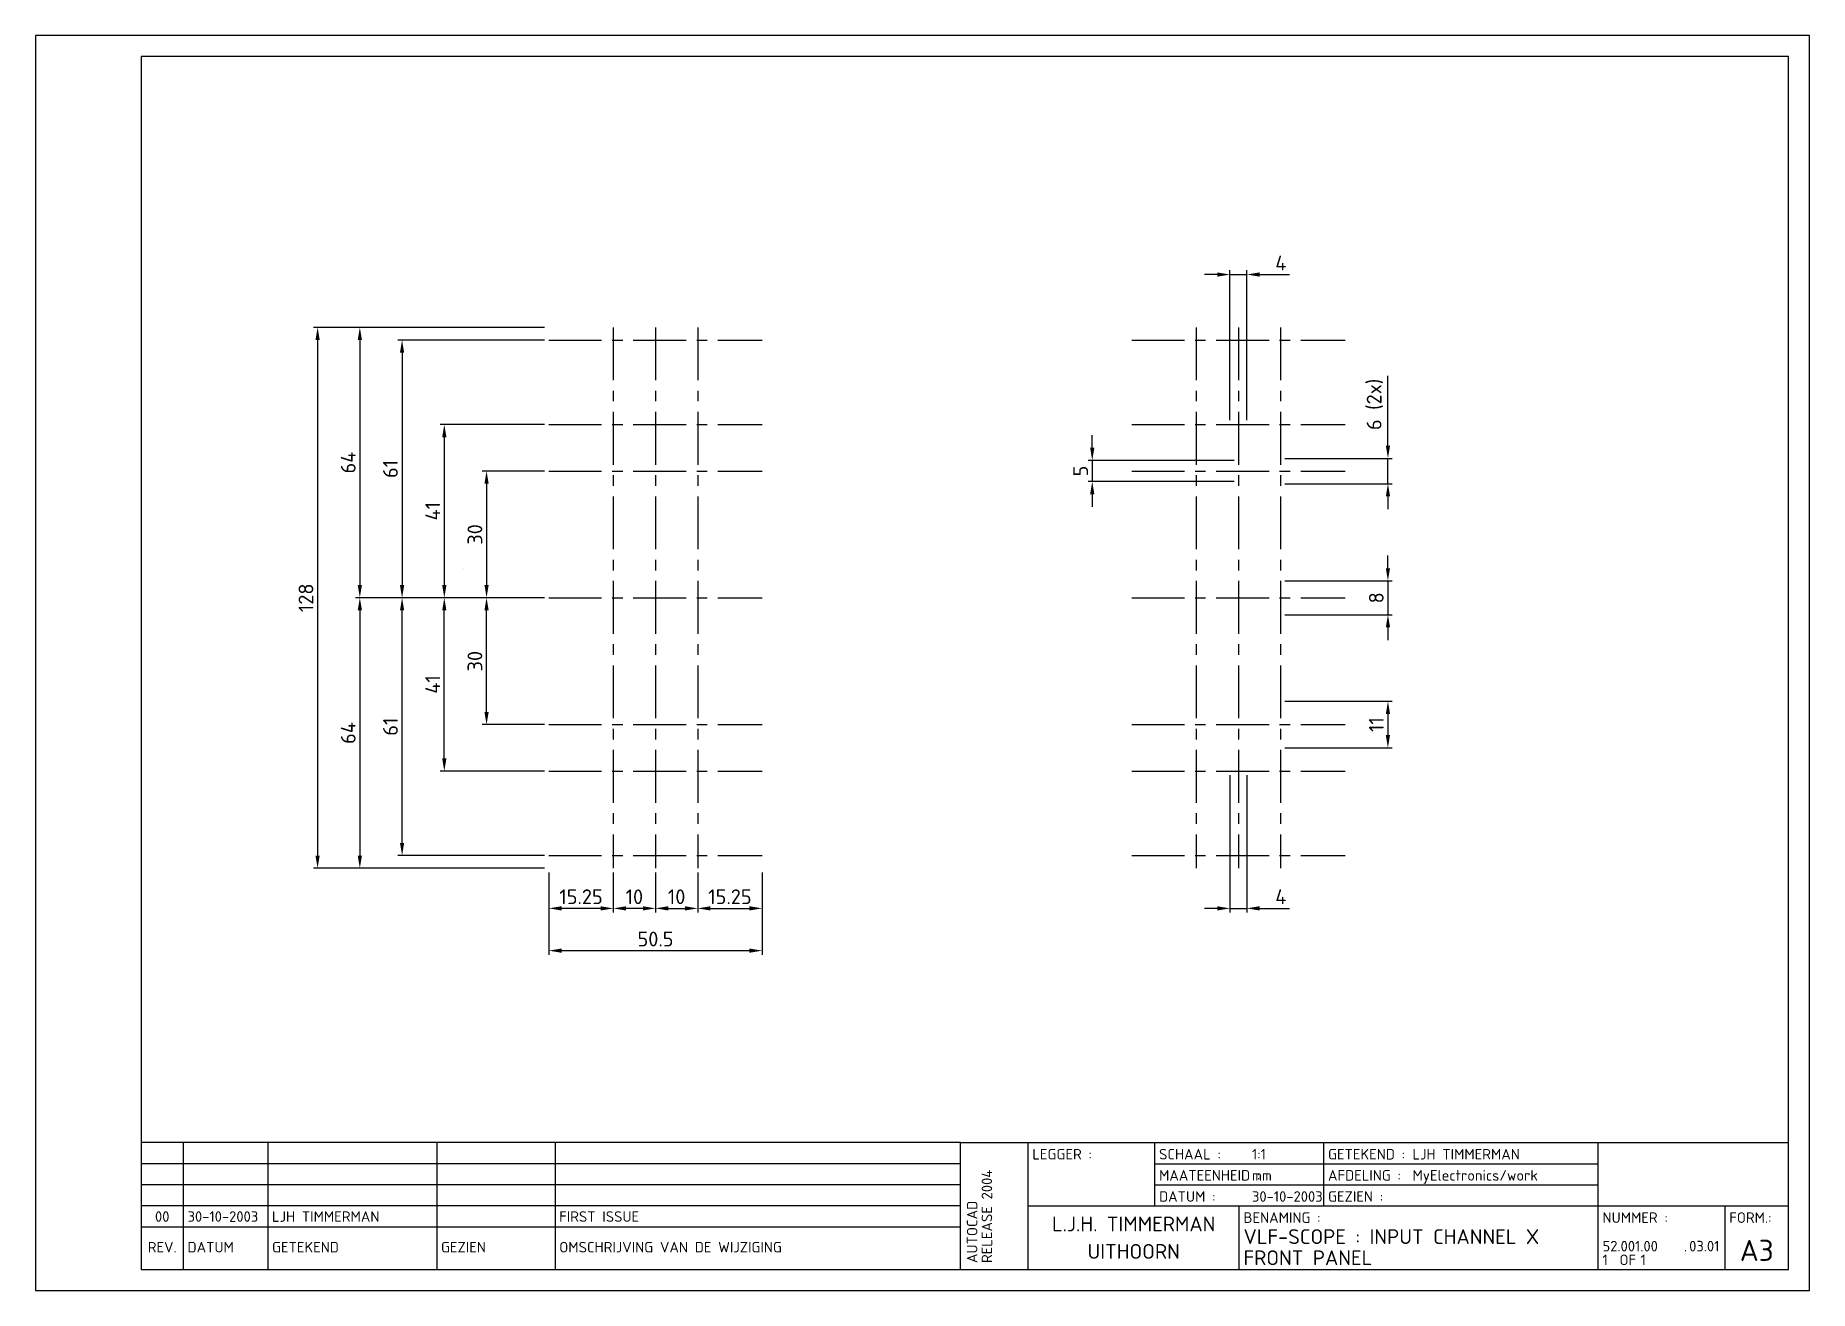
# Paper-space layout 'Layout1' of a CAD drawing. Extents: x 0 to 420, y 0 to 297.
# The model-space entities are those that its viewports show. They can reach past a viewport. Long polylines and large blocks are cut down to what shows.
import ezdxf
from ezdxf.enums import TextEntityAlignment as Align

# ---------------------------------------------------------------- set-up
doc = ezdxf.new("R2010")
doc.units = 0
doc.header["$LTSCALE"] = 10
doc.header["$MEASUREMENT"] = 0
doc.header["$PDMODE"] = 98
doc.header["$PDSIZE"] = -3
doc.linetypes.add('CENTER', pattern=[2, 1.25, -0.25, 0.25, -0.25])
doc.layers.get('0').update_dxf_attribs({"linetype": 'CONTINUOUS'})
doc.layers.get('DEFPOINTS').update_dxf_attribs({"linetype": 'CONTINUOUS'})
for name, color, linetype in [('DIMENSIONS', 1, 'CONTINUOUS'), ('GENERAL', 7, 'CONTINUOUS'), ('TITLEBLOCK', 7, 'CONTINUOUS')]:
    doc.layers.add(name, color=color, linetype=linetype)
doc.styles.add('ISO', font='isocpeur.ttf')
doc.dimstyles.get("Standard").update_dxf_attribs({"dimtxt": 3.5, "dimasz": 3, "dimexe": 1, "dimexo": 1, "dimgap": 1, "dimtad": 1, "dimdec": 3, "dimdsep": 46, "dimtxsty": 'ISO', "dimcen": 1, "dimclrt": 2, "dimadec": 0, "dimazin": 0, "dimtfac": 1, "dimtdec": 3, "dimtmove": 0, "dimatfit": 3, "dimfxl": 0, "dimtolj": 1, "dimarcsym": 0})

# ---------------------------------------------------------------- blocks, each defined once
blk = doc.blocks.new('A3')
at = {"layer": 'TITLEBLOCK', "color": 3}
for p, q in [((219, 35), (25, 35)), ((219, 35), (415, 35)), ((219, 5), (219, 35)), ((235, 5), (235, 35)), ((265, 20), (265, 35)), ((305, 20), (305, 35)), ((370, 5), (370, 35)), ((265, 30), (370, 30)), ((265, 25), (370, 25)), ((235, 20), (415, 20)), ((285, 5), (285, 20)), ((400, 5), (400, 20)), ((219, 15), (25, 15))]:
    blk.add_line(p, q, dxfattribs=at)
at = {"layer": 'TITLEBLOCK'}
for p, q in [((35, 35), (35, 5)), ((55, 35), (55, 5)), ((95, 35), (95, 5)), ((123, 35), (123, 5)), ((219, 30), (25, 30)), ((219, 25), (25, 25)), ((219, 20), (25, 20))]:
    blk.add_line(p, q, dxfattribs=at)
at = {"layer": 'TITLEBLOCK', "color": 1}
blk.add_lwpolyline([(0, 0), (420, 0), (420, 297), (0, 297)], close=True, dxfattribs=at)
at = {"layer": 'TITLEBLOCK', "color": 4}
blk.add_lwpolyline([(25, 5), (415, 5), (415, 292), (25, 292), (25, 5)], dxfattribs=at)
at = {"layer": 'TITLEBLOCK', "style": 'ISO'}
for s, p in [('LEGGER :', (236, 31)), ('SCHAAL :', (266, 31)), ('GETEKEND :', (306, 31)), ('MAATEENHEID :', (266, 26)), ('AFDELING :', (306, 26)), ('DATUM :', (266, 21)), ('GEZIEN :', (306, 21)), ('BENAMING :', (286, 16)), ('NUMMER :', (371, 16)), ('FORM.:', (401, 16)), ('DATUM', (36, 9)), ('GETEKEND', (56, 9)), ('GEZIEN', (96, 9)), ('OMSCHRIJVING VAN DE WIJZIGING', (124, 9)), ('OF', (375, 6)), ('.', (390.25, 9.25))]:
    blk.add_text(s, height=2.5, dxfattribs=at).set_placement(p)
blk.add_text('REV.', height=2.5, dxfattribs=at).set_placement((30, 9), align=Align.CENTER)
for tag, p in [('REV4', (30, 31.25)), ('REV3', (30, 26.25)), ('REV2', (30, 21.25)), ('REV1', (30, 16.25))]:
    blk.add_attdef(tag, text='', height=2.5, dxfattribs=at).set_placement(p, align=Align.CENTER)
for tag, p in [('DATUM4', (36, 31.25)), ('GET4', (56, 31.25)), ('GEZ4', (96, 31.25)), ('OMSCHR4', (124, 31.25)), ('DATUM3', (36, 26.25)), ('GET3', (56, 26.25)), ('GEZ3', (96, 26.25)), ('OMSCHR3', (124, 26.25)), ('DATUM2', (36, 21.25)), ('GET2', (56, 21.25)), ('GEZ2', (96, 21.25)), ('OMSCHR2', (124, 21.25)), ('DATUM1', (36, 16.25)), ('GET1', (56, 16.25)), ('GEZ1', (96, 16.25)), ('OMSCHR1', (124, 16.25))]:
    blk.add_attdef(tag, p, '', height=2.5, dxfattribs=at)
at = {"layer": 'TITLEBLOCK', "color": 2, "style": 'ISO'}
for tag, p, height in [('S', (288, 31), 2.5), ('GET', (326, 31), 2.5), ('OPM1', (371, 31), 2.5), ('ME', (288, 26), 2.5), ('AFD', (326, 26), 2.5), ('OPM2', (371, 26), 2.5), ('LDATUM', (245.5, 21), 2.5), ('DATUM', (288, 21), 2.5), ('GEZ', (326, 21), 2.5), ('OPM3', (371, 21), 2.5), ('BEN1', (286, 11), 3.5), ('CAT', (371, 12.5), 2.5), ('INST', (378, 12.5), 2.5), ('BEN2', (286, 6), 3.5), ('PARTNO', (371, 9.25), 2.5), ('B', (371, 6), 2.5), ('NOBLZ', (380, 6), 2.5), ('TEK', (391.5, 9.25), 2.5)]:
    blk.add_attdef(tag, p, '', height=height, dxfattribs=at)
at = {"layer": 'TITLEBLOCK', "color": 3, "style": 'ISO'}
blk.add_attdef('L', (236, 21), '', height=5, dxfattribs=at)
at = {"layer": 'TITLEBLOCK', "color": 2, "style": 'ISO'}
for tag, p in [('DOSNAAM', (230, 6.5)), ('SYSTEEM', (223, 6.5)), ('FLOPPY', (233.5, 6.5)), ('REL', (226.5, 6.5))]:
    blk.add_attdef(tag, p, '', height=2.5, rotation=90, dxfattribs=at)
for tag, p in [('NAAM', (260, 14)), ('PLAATS', (260, 7.5))]:
    blk.add_attdef(tag, text='', height=3.5, dxfattribs=at).set_placement(p, align=Align.CENTER)
at = {"layer": 'TITLEBLOCK', "color": 3, "style": 'ISO'}
blk.add_attdef('F', text='', height=5, dxfattribs=at).set_placement((407.5, 7), align=Align.CENTER)
blk = doc.blocks.new('*D1')
at = {"layer": 'DEFPOINTS', "color": 0}
for p in [(121.54, 227.93), (76.79, 163.93), (121.54, 163.93)]:
    blk.add_point(p, dxfattribs=at)
at = {"layer": 'DIMENSIONS', "color": 0, "lineweight": -2}
for p, q in [((120.54, 227.93), (75.79, 227.93)), ((76.79, 224.93), (76.79, 166.93)), ((120.54, 163.93), (75.79, 163.93))]:
    blk.add_line(p, q, dxfattribs=at)
at = {"layer": 'DIMENSIONS', "color": 0}
for points in [[(76.29, 224.93), (77.29, 224.93), (76.79, 227.93)], [(76.29, 166.93), (77.29, 166.93), (76.79, 163.93)]]:
    blk.add_solid(points, dxfattribs=at)
at = {"layer": 'DIMENSIONS', "color": 2, "insert": (74.04, 195.93), "char_height": 3.5, "attachment_point": 5, "rotation": 90, "style": 'ISO'}
blk.add_mtext('\\A1;64', dxfattribs=at)
blk = doc.blocks.new('*D2')
at = {"layer": 'DEFPOINTS', "color": 0}
for p in [(121.54, 227.93), (66.79, 99.93), (121.54, 99.93)]:
    blk.add_point(p, dxfattribs=at)
at = {"layer": 'DIMENSIONS', "color": 0, "lineweight": -2}
for p, q in [((120.54, 227.93), (65.79, 227.93)), ((66.79, 224.93), (66.79, 102.93)), ((120.54, 99.93), (65.79, 99.93))]:
    blk.add_line(p, q, dxfattribs=at)
at = {"layer": 'DIMENSIONS', "color": 0}
for points in [[(66.29, 224.93), (67.29, 224.93), (66.79, 227.93)], [(66.29, 102.93), (67.29, 102.93), (66.79, 99.93)]]:
    blk.add_solid(points, dxfattribs=at)
at = {"layer": 'DIMENSIONS', "color": 2, "insert": (64.04, 163.93), "char_height": 3.5, "attachment_point": 5, "rotation": 90, "style": 'ISO'}
blk.add_mtext('\\A1;128', dxfattribs=at)
blk = doc.blocks.new('*D3')
at = {"layer": 'DEFPOINTS', "color": 0}
for p in [(121.54, 163.93), (76.79, 99.93), (121.54, 99.93)]:
    blk.add_point(p, dxfattribs=at)
at = {"layer": 'DIMENSIONS', "color": 0, "lineweight": -2}
for p, q in [((120.54, 163.93), (75.79, 163.93)), ((76.79, 160.93), (76.79, 102.93)), ((120.54, 99.93), (75.79, 99.93))]:
    blk.add_line(p, q, dxfattribs=at)
at = {"layer": 'DIMENSIONS', "color": 0}
for points in [[(76.29, 160.93), (77.29, 160.93), (76.79, 163.93)], [(76.29, 102.93), (77.29, 102.93), (76.79, 99.93)]]:
    blk.add_solid(points, dxfattribs=at)
at = {"layer": 'DIMENSIONS', "color": 2, "insert": (74.04, 131.93), "char_height": 3.5, "attachment_point": 5, "rotation": 90, "style": 'ISO'}
blk.add_mtext('\\A1;64', dxfattribs=at)
blk = doc.blocks.new('*D4')
at = {"layer": 'DEFPOINTS', "color": 0}
for p in [(121.54, 224.93), (86.79, 163.93), (121.54, 163.93)]:
    blk.add_point(p, dxfattribs=at)
at = {"layer": 'DIMENSIONS', "color": 0, "lineweight": -2}
for p, q in [((120.54, 224.93), (85.79, 224.93)), ((86.79, 221.93), (86.79, 166.93)), ((120.54, 163.93), (85.79, 163.93))]:
    blk.add_line(p, q, dxfattribs=at)
at = {"layer": 'DIMENSIONS', "color": 0}
for points in [[(86.29, 221.93), (87.29, 221.93), (86.79, 224.93)], [(86.29, 166.93), (87.29, 166.93), (86.79, 163.93)]]:
    blk.add_solid(points, dxfattribs=at)
at = {"layer": 'DIMENSIONS', "color": 2, "insert": (84.04, 194.43), "char_height": 3.5, "attachment_point": 5, "rotation": 90, "style": 'ISO'}
blk.add_mtext('\\A1;61', dxfattribs=at)
blk = doc.blocks.new('*D5')
at = {"layer": 'DEFPOINTS', "color": 0}
for p in [(121.54, 204.93), (96.79, 163.93), (121.54, 163.93)]:
    blk.add_point(p, dxfattribs=at)
at = {"layer": 'DIMENSIONS', "color": 0, "lineweight": -2}
for p, q in [((120.54, 204.93), (95.79, 204.93)), ((96.79, 201.93), (96.79, 166.93)), ((120.54, 163.93), (95.79, 163.93))]:
    blk.add_line(p, q, dxfattribs=at)
at = {"layer": 'DIMENSIONS', "color": 0}
for points in [[(96.29, 201.93), (97.29, 201.93), (96.79, 204.93)], [(96.29, 166.93), (97.29, 166.93), (96.79, 163.93)]]:
    blk.add_solid(points, dxfattribs=at)
at = {"layer": 'DIMENSIONS', "color": 2, "insert": (94.04, 184.43), "char_height": 3.5, "attachment_point": 5, "rotation": 90, "style": 'ISO'}
blk.add_mtext('\\A1;41', dxfattribs=at)
blk = doc.blocks.new('*D6')
at = {"layer": 'DEFPOINTS', "color": 0}
for p in [(121.54, 193.93), (106.79, 163.93), (121.54, 163.93)]:
    blk.add_point(p, dxfattribs=at)
at = {"layer": 'DIMENSIONS', "color": 0, "lineweight": -2}
for p, q in [((120.54, 193.93), (105.79, 193.93)), ((106.79, 190.93), (106.79, 166.93)), ((120.54, 163.93), (105.79, 163.93))]:
    blk.add_line(p, q, dxfattribs=at)
at = {"layer": 'DIMENSIONS', "color": 0}
for points in [[(106.29, 190.93), (107.29, 190.93), (106.79, 193.93)], [(106.29, 166.93), (107.29, 166.93), (106.79, 163.93)]]:
    blk.add_solid(points, dxfattribs=at)
at = {"layer": 'DIMENSIONS', "color": 2, "insert": (104.04, 178.93), "char_height": 3.5, "attachment_point": 5, "rotation": 90, "style": 'ISO'}
blk.add_mtext('\\A1;30', dxfattribs=at)
blk = doc.blocks.new('*D7')
at = {"layer": 'DEFPOINTS', "color": 0}
for p in [(121.54, 99.93), (172.04, 99.93), (172.04, 80.43)]:
    blk.add_point(p, dxfattribs=at)
at = {"layer": 'DIMENSIONS', "color": 0, "lineweight": -2}
for p, q in [((121.54, 98.93), (121.54, 79.43)), ((172.04, 98.93), (172.04, 79.43)), ((124.54, 80.43), (169.04, 80.43))]:
    blk.add_line(p, q, dxfattribs=at)
at = {"layer": 'DIMENSIONS', "color": 0}
for points in [[(124.54, 80.93), (124.54, 79.93), (121.54, 80.43)], [(169.04, 80.93), (169.04, 79.93), (172.04, 80.43)]]:
    blk.add_solid(points, dxfattribs=at)
at = {"layer": 'DIMENSIONS', "color": 2, "insert": (146.79, 83.18), "char_height": 3.5, "attachment_point": 5, "style": 'ISO'}
blk.add_mtext('\\A1;50.5', dxfattribs=at)
blk = doc.blocks.new('*D10')
at = {"layer": 'DEFPOINTS', "color": 0}
for p in [(106.79, 163.93), (121.54, 163.93), (121.54, 133.93)]:
    blk.add_point(p, dxfattribs=at)
at = {"layer": 'DIMENSIONS', "color": 0, "lineweight": -2}
for p, q in [((120.54, 163.93), (105.79, 163.93)), ((106.79, 136.93), (106.79, 160.93)), ((120.54, 133.93), (105.79, 133.93))]:
    blk.add_line(p, q, dxfattribs=at)
at = {"layer": 'DIMENSIONS', "color": 0}
for points in [[(106.29, 160.93), (107.29, 160.93), (106.79, 163.93)], [(106.29, 136.93), (107.29, 136.93), (106.79, 133.93)]]:
    blk.add_solid(points, dxfattribs=at)
at = {"layer": 'DIMENSIONS', "color": 2, "insert": (104.04, 148.93), "char_height": 3.5, "attachment_point": 5, "rotation": 90, "style": 'ISO'}
blk.add_mtext('\\A1;30', dxfattribs=at)
blk = doc.blocks.new('*D9')
at = {"layer": 'DEFPOINTS', "color": 0}
for p in [(96.79, 163.93), (121.54, 163.93), (121.54, 122.93)]:
    blk.add_point(p, dxfattribs=at)
at = {"layer": 'DIMENSIONS', "color": 0, "lineweight": -2}
for p, q in [((120.54, 163.93), (95.79, 163.93)), ((96.79, 125.93), (96.79, 160.93)), ((120.54, 122.93), (95.79, 122.93))]:
    blk.add_line(p, q, dxfattribs=at)
at = {"layer": 'DIMENSIONS', "color": 0}
for points in [[(96.29, 160.93), (97.29, 160.93), (96.79, 163.93)], [(96.29, 125.93), (97.29, 125.93), (96.79, 122.93)]]:
    blk.add_solid(points, dxfattribs=at)
at = {"layer": 'DIMENSIONS', "color": 2, "insert": (94.04, 143.43), "char_height": 3.5, "attachment_point": 5, "rotation": 90, "style": 'ISO'}
blk.add_mtext('\\A1;41', dxfattribs=at)
blk = doc.blocks.new('*D8')
at = {"layer": 'DEFPOINTS', "color": 0}
for p in [(86.79, 163.93), (121.54, 163.93), (121.54, 102.93)]:
    blk.add_point(p, dxfattribs=at)
at = {"layer": 'DIMENSIONS', "color": 0, "lineweight": -2}
for p, q in [((120.54, 163.93), (85.79, 163.93)), ((86.79, 105.93), (86.79, 160.93)), ((120.54, 102.93), (85.79, 102.93))]:
    blk.add_line(p, q, dxfattribs=at)
at = {"layer": 'DIMENSIONS', "color": 0}
for points in [[(86.29, 160.93), (87.29, 160.93), (86.79, 163.93)], [(86.29, 105.93), (87.29, 105.93), (86.79, 102.93)]]:
    blk.add_solid(points, dxfattribs=at)
at = {"layer": 'DIMENSIONS', "color": 2, "insert": (84.04, 133.43), "char_height": 3.5, "attachment_point": 5, "rotation": 90, "style": 'ISO'}
blk.add_mtext('\\A1;61', dxfattribs=at)
blk = doc.blocks.new('*D11')
at = {"layer": 'DEFPOINTS', "color": 0}
for p in [(136.79, 99.93), (146.79, 99.93), (136.79, 90.43)]:
    blk.add_point(p, dxfattribs=at)
at = {"layer": 'DIMENSIONS', "color": 0, "lineweight": -2}
for p, q in [((136.79, 98.93), (136.79, 89.43)), ((146.79, 98.93), (146.79, 89.43)), ((143.79, 90.43), (139.79, 90.43))]:
    blk.add_line(p, q, dxfattribs=at)
at = {"layer": 'DIMENSIONS', "color": 0}
for points in [[(139.79, 90.93), (139.79, 89.93), (136.79, 90.43)], [(143.79, 90.93), (143.79, 89.93), (146.79, 90.43)]]:
    blk.add_solid(points, dxfattribs=at)
at = {"layer": 'DIMENSIONS', "color": 2, "insert": (141.79, 93.18), "char_height": 3.5, "attachment_point": 5, "style": 'ISO'}
blk.add_mtext('\\A1;10', dxfattribs=at)
blk = doc.blocks.new('*D12')
at = {"layer": 'DEFPOINTS', "color": 0}
for p in [(146.79, 99.93), (156.79, 99.93), (156.79, 90.43)]:
    blk.add_point(p, dxfattribs=at)
at = {"layer": 'DIMENSIONS', "color": 0, "lineweight": -2}
for p, q in [((146.79, 98.93), (146.79, 89.43)), ((156.79, 98.93), (156.79, 89.43)), ((149.79, 90.43), (153.79, 90.43))]:
    blk.add_line(p, q, dxfattribs=at)
at = {"layer": 'DIMENSIONS', "color": 0}
for points in [[(149.79, 90.93), (149.79, 89.93), (146.79, 90.43)], [(153.79, 90.93), (153.79, 89.93), (156.79, 90.43)]]:
    blk.add_solid(points, dxfattribs=at)
at = {"layer": 'DIMENSIONS', "color": 2, "insert": (151.79, 93.18), "char_height": 3.5, "attachment_point": 5, "style": 'ISO'}
blk.add_mtext('\\A1;10', dxfattribs=at)
blk = doc.blocks.new('*D13')
at = {"layer": 'DEFPOINTS', "color": 0}
for p in [(286.79, 240.43), (282.79, 204.93), (286.79, 204.93)]:
    blk.add_point(p, dxfattribs=at)
at = {"layer": 'DIMENSIONS', "color": 0, "lineweight": -2}
for p, q in [((279.79, 240.43), (276.79, 240.43)), ((282.79, 205.93), (282.79, 241.43)), ((282.79, 240.43), (286.79, 240.43)), ((286.79, 205.93), (286.79, 241.43)), ((289.79, 240.43), (296.89, 240.43))]:
    blk.add_line(p, q, dxfattribs=at)
at = {"layer": 'DIMENSIONS', "color": 0}
for points in [[(279.79, 240.93), (279.79, 239.93), (282.79, 240.43)], [(289.79, 240.93), (289.79, 239.93), (286.79, 240.43)]]:
    blk.add_solid(points, dxfattribs=at)
at = {"layer": 'DIMENSIONS', "color": 2, "insert": (294.84, 243.18), "char_height": 3.5, "attachment_point": 5, "style": 'ISO'}
blk.add_mtext('\\A1;4', dxfattribs=at)
blk = doc.blocks.new('*D14')
at = {"layer": 'DEFPOINTS', "color": 0}
for p in [(284.79, 196.43), (250.19, 191.43), (284.79, 191.43)]:
    blk.add_point(p, dxfattribs=at)
at = {"layer": 'DIMENSIONS', "color": 0, "lineweight": -2}
for p, q in [((250.19, 199.43), (250.19, 202.43)), ((283.79, 196.43), (249.19, 196.43)), ((250.19, 196.43), (250.19, 191.43)), ((283.79, 191.43), (249.19, 191.43)), ((250.19, 188.43), (250.19, 185.43))]:
    blk.add_line(p, q, dxfattribs=at)
at = {"layer": 'DIMENSIONS', "color": 0}
for points in [[(249.69, 199.43), (250.69, 199.43), (250.19, 196.43)], [(249.69, 188.43), (250.69, 188.43), (250.19, 191.43)]]:
    blk.add_solid(points, dxfattribs=at)
at = {"layer": 'DIMENSIONS', "color": 2, "insert": (247.44, 193.93), "char_height": 3.5, "attachment_point": 5, "rotation": 90, "style": 'ISO'}
blk.add_mtext('\\A1;5', dxfattribs=at)
blk = doc.blocks.new('*D15')
at = {"layer": 'DEFPOINTS', "color": 0}
for p in [(294.79, 196.93), (294.79, 190.93), (320.19, 190.93)]:
    blk.add_point(p, dxfattribs=at)
at = {"layer": 'DIMENSIONS', "color": 0, "lineweight": -2}
for p, q in [((320.19, 199.93), (320.19, 216.48)), ((295.79, 196.93), (321.19, 196.93)), ((320.19, 190.93), (320.19, 196.93)), ((295.79, 190.93), (321.19, 190.93)), ((320.19, 187.93), (320.19, 184.93))]:
    blk.add_line(p, q, dxfattribs=at)
at = {"layer": 'DIMENSIONS', "color": 0}
for points in [[(319.69, 199.93), (320.69, 199.93), (320.19, 196.93)], [(319.69, 187.93), (320.69, 187.93), (320.19, 190.93)]]:
    blk.add_solid(points, dxfattribs=at)
at = {"layer": 'DIMENSIONS', "color": 2, "insert": (317.09, 209.7), "char_height": 3.5, "attachment_point": 5, "rotation": 90, "style": 'ISO'}
blk.add_mtext('\\A1;6 (2x)', dxfattribs=at)
blk = doc.blocks.new('*D16')
at = {"layer": 'DEFPOINTS', "color": 0}
for p in [(294.79, 167.93), (294.79, 159.93), (320.19, 159.93)]:
    blk.add_point(p, dxfattribs=at)
at = {"layer": 'DIMENSIONS', "color": 0, "lineweight": -2}
for p, q in [((320.19, 170.93), (320.19, 173.93)), ((295.79, 167.93), (321.19, 167.93)), ((320.19, 167.93), (320.19, 159.93)), ((295.79, 159.93), (321.19, 159.93)), ((320.19, 156.93), (320.19, 153.93))]:
    blk.add_line(p, q, dxfattribs=at)
at = {"layer": 'DIMENSIONS', "color": 0}
for points in [[(319.69, 170.93), (320.69, 170.93), (320.19, 167.93)], [(319.69, 156.93), (320.69, 156.93), (320.19, 159.93)]]:
    blk.add_solid(points, dxfattribs=at)
at = {"layer": 'DIMENSIONS', "color": 2, "insert": (317.44, 163.93), "char_height": 3.5, "attachment_point": 5, "rotation": 90, "style": 'ISO'}
blk.add_mtext('\\A1;8', dxfattribs=at)
blk = doc.blocks.new('*D17')
at = {"layer": 'DEFPOINTS', "color": 0}
for p in [(294.79, 139.43), (294.79, 128.43), (320.19, 128.43)]:
    blk.add_point(p, dxfattribs=at)
at = {"layer": 'DIMENSIONS', "color": 0, "lineweight": -2}
for p, q in [((295.79, 139.43), (321.19, 139.43)), ((320.19, 136.43), (320.19, 131.43)), ((295.79, 128.43), (321.19, 128.43))]:
    blk.add_line(p, q, dxfattribs=at)
at = {"layer": 'DIMENSIONS', "color": 0}
for points in [[(319.69, 136.43), (320.69, 136.43), (320.19, 139.43)], [(319.69, 131.43), (320.69, 131.43), (320.19, 128.43)]]:
    blk.add_solid(points, dxfattribs=at)
at = {"layer": 'DIMENSIONS', "color": 2, "insert": (317.44, 133.93), "char_height": 3.5, "attachment_point": 5, "rotation": 90, "style": 'ISO'}
blk.add_mtext('\\A1;11', dxfattribs=at)
blk = doc.blocks.new('*D18')
at = {"layer": 'DEFPOINTS', "color": 0}
for p in [(282.79, 122.93), (286.79, 122.93), (282.79, 90.43)]:
    blk.add_point(p, dxfattribs=at)
at = {"layer": 'DIMENSIONS', "color": 0, "lineweight": -2}
for p, q in [((282.79, 121.93), (282.79, 89.43)), ((286.79, 121.93), (286.79, 89.43)), ((279.79, 90.43), (276.79, 90.43)), ((282.79, 90.43), (286.79, 90.43)), ((289.79, 90.43), (296.89, 90.43))]:
    blk.add_line(p, q, dxfattribs=at)
at = {"layer": 'DIMENSIONS', "color": 0}
for points in [[(279.79, 90.93), (279.79, 89.93), (282.79, 90.43)], [(289.79, 90.93), (289.79, 89.93), (286.79, 90.43)]]:
    blk.add_solid(points, dxfattribs=at)
at = {"layer": 'DIMENSIONS', "color": 2, "insert": (294.84, 93.18), "char_height": 3.5, "attachment_point": 5, "style": 'ISO'}
blk.add_mtext('\\A1;4', dxfattribs=at)
blk = doc.blocks.new('*D19')
at = {"layer": 'DEFPOINTS', "color": 0}
for p in [(121.54, 99.93), (136.79, 99.93), (121.54, 90.43)]:
    blk.add_point(p, dxfattribs=at)
at = {"layer": 'DIMENSIONS', "color": 0, "lineweight": -2}
for p, q in [((121.54, 98.93), (121.54, 89.43)), ((136.79, 98.93), (136.79, 89.43)), ((133.79, 90.43), (124.54, 90.43))]:
    blk.add_line(p, q, dxfattribs=at)
at = {"layer": 'DIMENSIONS', "color": 0}
for points in [[(124.54, 90.93), (124.54, 89.93), (121.54, 90.43)], [(133.79, 90.93), (133.79, 89.93), (136.79, 90.43)]]:
    blk.add_solid(points, dxfattribs=at)
at = {"layer": 'DIMENSIONS', "color": 2, "insert": (129.16, 93.18), "char_height": 3.5, "attachment_point": 5, "style": 'ISO'}
blk.add_mtext('\\A1;15.25', dxfattribs=at)
blk = doc.blocks.new('*D20')
at = {"layer": 'DEFPOINTS', "color": 0}
for p in [(156.79, 99.93), (172.04, 99.93), (172.04, 90.43)]:
    blk.add_point(p, dxfattribs=at)
at = {"layer": 'DIMENSIONS', "color": 0, "lineweight": -2}
for p, q in [((156.79, 98.93), (156.79, 89.43)), ((172.04, 98.93), (172.04, 89.43)), ((159.79, 90.43), (169.04, 90.43))]:
    blk.add_line(p, q, dxfattribs=at)
at = {"layer": 'DIMENSIONS', "color": 0}
for points in [[(159.79, 90.93), (159.79, 89.93), (156.79, 90.43)], [(169.04, 90.93), (169.04, 89.93), (172.04, 90.43)]]:
    blk.add_solid(points, dxfattribs=at)
at = {"layer": 'DIMENSIONS', "color": 2, "insert": (164.41, 93.18), "char_height": 3.5, "attachment_point": 5, "style": 'ISO'}
blk.add_mtext('\\A1;15.25', dxfattribs=at)

msp = doc.modelspace()

# ---------------------------------------------------------------- linework, layer by layer
at = {"color": 1, "linetype": 'CENTER'}
for p, q in [((-174.75, 55), (-124.25, 55)), ((-159.5, 58), (-159.5, -70)), ((-149.5, 58), (-149.5, -70)), ((-139.5, 58), (-139.5, -70)), ((-36.75, 55), (13.75, 55)), ((-21.5, 58), (-21.5, -70)), ((-11.5, 58), (-11.5, -70)), ((-1.5, 58), (-1.5, -70)), ((-174.75, 35), (-124.25, 35)), ((-36.75, 35), (13.75, 35)), ((-174.75, 24), (-124.25, 24)), ((-36.75, 24), (13.75, 24)), ((-174.75, -6), (-124.25, -6)), ((-36.75, -6), (13.75, -6)), ((-174.75, -36), (-124.25, -36)), ((-36.75, -36), (13.75, -36)), ((-174.75, -47), (-124.25, -47)), ((-36.75, -47), (13.75, -47)), ((-174.75, -67), (-124.25, -67)), ((-36.75, -67), (13.75, -67))]:
    msp.add_line(p, q, dxfattribs=at)
at = {"color": 1, "linetype": 'CENTER', "extrusion": (0, 1, 0)}
msp.add_line((-195, 1, -174.75), (-195, 1, -225.25), dxfattribs=at)

psp = doc.layouts.get("Layout1")

# ---------------------------------------------------------------- block references
ref = psp.add_blockref('A3', (0, 0))
ref.add_attrib('PARTNO', '52.001.00', (371, 9.25), dxfattribs={"layer": 'TITLEBLOCK', "color": 2, "height": 2.5, "style": 'ISO'})
ref.add_attrib('TEK', '03.01', (391.5, 9.25), dxfattribs={"layer": 'TITLEBLOCK', "color": 2, "height": 2.5, "style": 'ISO'})
ref.add_attrib('B', '1', (371, 6), dxfattribs={"layer": 'TITLEBLOCK', "color": 2, "height": 2.5, "style": 'ISO'})
ref.add_attrib('NOBLZ', '1', (380, 6), dxfattribs={"layer": 'TITLEBLOCK', "color": 2, "height": 2.5, "style": 'ISO'})
ref.add_attrib('F', 'A3', dxfattribs={"layer": 'TITLEBLOCK', "color": 3, "height": 5, "style": 'ISO'}).set_placement((407.5, 7), align=Align.CENTER)
ref.add_attrib('BEN1', 'VLF-SCOPE : INPUT CHANNEL X', (286, 11), dxfattribs={"layer": 'TITLEBLOCK', "color": 2, "height": 3.5, "style": 'ISO'})
ref.add_attrib('BEN2', 'FRONT PANEL', (286, 6), dxfattribs={"layer": 'TITLEBLOCK', "color": 2, "height": 3.5, "style": 'ISO'})
ref.add_attrib('S', '1:1', (288, 31), dxfattribs={"layer": 'TITLEBLOCK', "color": 2, "height": 2.5, "style": 'ISO'})
ref.add_attrib('ME', 'mm', (288, 26), dxfattribs={"layer": 'TITLEBLOCK', "color": 2, "height": 2.5, "style": 'ISO'})
ref.add_attrib('DATUM', '30-10-2003', (288, 21), dxfattribs={"layer": 'TITLEBLOCK', "color": 2, "height": 2.5, "style": 'ISO'})
ref.add_attrib('GET', 'LJH TIMMERMAN', (326, 31), dxfattribs={"layer": 'TITLEBLOCK', "color": 2, "height": 2.5, "style": 'ISO'})
ref.add_attrib('AFD', 'MyElectronics/work', (326, 26), dxfattribs={"layer": 'TITLEBLOCK', "color": 2, "height": 2.5, "style": 'ISO'})
ref.add_attrib('NAAM', 'L.J.H. TIMMERMAN', dxfattribs={"layer": 'TITLEBLOCK', "color": 2, "height": 3.5, "style": 'ISO'}).set_placement((260, 14), align=Align.CENTER)
ref.add_attrib('PLAATS', 'UITHOORN', dxfattribs={"layer": 'TITLEBLOCK', "color": 2, "height": 3.5, "style": 'ISO'}).set_placement((260, 7.5), align=Align.CENTER)
ref.add_attrib('SYSTEEM', 'AUTOCAD', (223, 6.5), dxfattribs={"layer": 'TITLEBLOCK', "color": 2, "height": 2.5, "rotation": 90, "style": 'ISO'})
ref.add_attrib('REL', 'RELEASE 2004', (226.5, 6.5), dxfattribs={"layer": 'TITLEBLOCK', "color": 2, "height": 2.5, "rotation": 90, "style": 'ISO'})
ref.add_attrib('REV1', '00', dxfattribs={"layer": 'TITLEBLOCK', "height": 2.5, "style": 'ISO'}).set_placement((30, 16.25), align=Align.CENTER)
ref.add_attrib('DATUM1', '30-10-2003', (36, 16.25), dxfattribs={"layer": 'TITLEBLOCK', "height": 2.5, "style": 'ISO'})
ref.add_attrib('GET1', 'LJH TIMMERMAN', (56, 16.25), dxfattribs={"layer": 'TITLEBLOCK', "height": 2.5, "style": 'ISO'})
ref.add_attrib('OMSCHR1', 'FIRST ISSUE', (124, 16.25), dxfattribs={"layer": 'TITLEBLOCK', "height": 2.5, "style": 'ISO'})

# ---------------------------------------------------------------- dimensions: what is measured, and where the dimension line sits
at = {"layer": 'DIMENSIONS'}
for base, p1, p2, picture, middle in [((286.7883, 240.4304), (282.7883, 204.9294), (286.7883, 204.9294), '*D13', (294.8383, 240.4304)), ((282.7883, 90.4304), (286.7883, 122.9294), (282.7883, 122.9294), '*D18', (294.8383, 90.4304))]:
    dim = psp.add_linear_dim(base=base, p1=p1, p2=p2, dimstyle='Standard', dxfattribs=at)
    dim.commit()
    dim.dimension.update_dxf_attribs({"geometry": picture, "text_midpoint": middle, "dimtype": 160})
for base, p1, p2, angle, picture, middle in [((66.7881, 99.9294), (121.5383, 227.9294), (121.5383, 99.9294), 90, '*D2', (64.0381, 163.9294)), ((76.7881, 163.9294), (121.5383, 227.9294), (121.5383, 163.9294), 90, '*D1', (74.0381, 195.9294)), ((86.7881, 163.9294), (121.5383, 224.9294), (121.5383, 163.9294), 90, '*D4', (84.0381, 194.4294)), ((96.7881, 163.9294), (121.5383, 204.9294), (121.5383, 163.9294), 90, '*D5', (94.0381, 184.4294)), ((250.1905, 191.4294), (284.7883, 196.4294), (284.7883, 191.4294), 90, '*D14', (247.4405, 193.9294)), ((106.7881, 163.9294), (121.5383, 193.9294), (121.5383, 163.9294), 90, '*D6', (104.0381, 178.9294)), ((320.1905, 159.9294), (294.7883, 167.9294), (294.7883, 159.9294), 90, '*D16', (317.4405, 163.9294)), ((76.7881, 99.9294), (121.5383, 163.9294), (121.5383, 99.9294), 90, '*D3', (74.0381, 131.9294)), ((86.7881, 163.9294), (121.5383, 102.9294), (121.5383, 163.9294), 270, '*D8', (84.0381, 133.4294)), ((96.7881, 163.9294), (121.5383, 122.9294), (121.5383, 163.9294), 270, '*D9', (94.0381, 143.4294)), ((106.7881, 163.9294), (121.5383, 133.9294), (121.5383, 163.9294), 270, '*D10', (104.0381, 148.9294)), ((320.1905, 128.4294), (294.7883, 139.4294), (294.7883, 128.4294), 90, '*D17', (317.4405, 133.9294))]:
    dim = psp.add_linear_dim(base=base, p1=p1, p2=p2, angle=angle, dimstyle='Standard', dxfattribs=at)
    dim.commit()
    dim.dimension.update_dxf_attribs({"geometry": picture, "text_midpoint": middle})
dim = psp.add_linear_dim(base=(320.1905, 190.9294), p1=(294.7883, 196.9294), p2=(294.7883, 190.9294), angle=90, text='<> (2x)', dimstyle='Standard', dxfattribs=at)
dim.commit()
dim.dimension.update_dxf_attribs({"geometry": '*D15', "text_midpoint": (320.1905, 209.7044), "dimtype": 160})
for base, p1, p2, picture, middle in [((172.0383, 80.4304), (121.5383, 99.9294), (172.0383, 99.9294), '*D7', (146.7883, 83.1804)), ((121.5383, 90.4304), (136.7883, 99.9294), (121.5383, 99.9294), '*D19', (129.1633, 93.1804)), ((136.7883, 90.4304), (146.7883, 99.9294), (136.7883, 99.9294), '*D11', (141.7883, 93.1804)), ((156.7883, 90.4304), (146.7883, 99.9294), (156.7883, 99.9294), '*D12', (151.7883, 93.1804)), ((172.0383, 90.4304), (156.7883, 99.9294), (172.0383, 99.9294), '*D20', (164.4133, 93.1804))]:
    dim = psp.add_linear_dim(base=base, p1=p1, p2=p2, dimstyle='Standard', dxfattribs=at)
    dim.commit()
    dim.dimension.update_dxf_attribs({"geometry": picture, "text_midpoint": middle})

# ---------------------------------------------------------------- viewports
at = {"layer": 'GENERAL'}
psp.add_viewport(center=(220, 163.5), size=(390, 257), view_center_point=(-76.2883, -6.4294), view_height=257.000001, dxfattribs=at)

doc.saveas('drawing.dxf')
